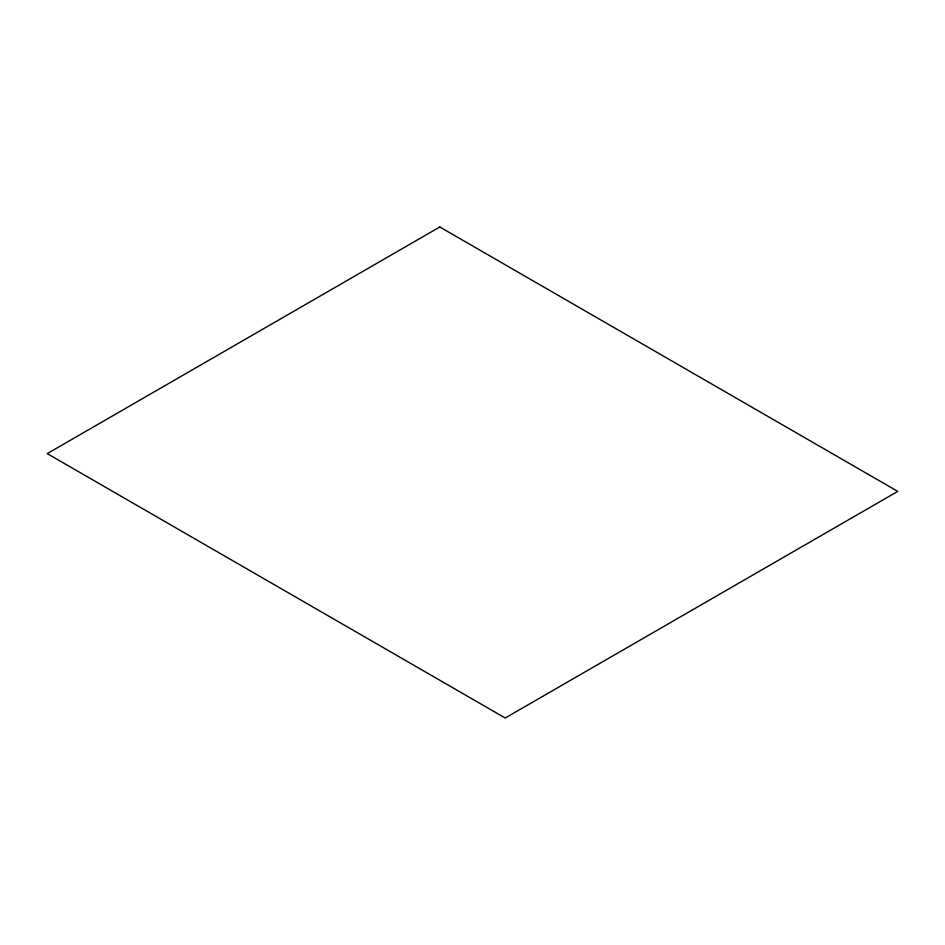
<?xml version="1.0" encoding="UTF-8"?>
<svg xmlns="http://www.w3.org/2000/svg" width="945" height="945" viewBox="0 0 945 945"><rect width="100%" height="100%" fill="white"/><g stroke="black" fill="none" stroke-linecap="round" stroke-linejoin="round"><path stroke-width="1.42" d="M439.791 226.989L47.25 453.612L505.209 718.011L897.75 491.388L439.791 226.989"/></g></svg>
